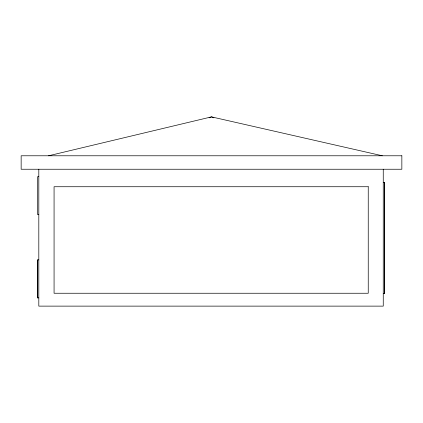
<?xml version="1.0" encoding="UTF-8"?>
<svg xmlns="http://www.w3.org/2000/svg" width="423" height="423" viewBox="0 0 423 423"><rect width="100%" height="100%" fill="white"/><g stroke="black" fill="none" stroke-linecap="round" stroke-linejoin="round"><path stroke-width="0.63" d="M209.062 117.853L211.5 116.875L382.329 155.78M48.56 155.78L211.5 116.875L213.948 117.848M38.81 176.65L37.626 176.65L37.626 214.651L38.81 214.651M383.254 182.466L384.644 182.466L384.644 293.573L383.254 293.573M38.81 259.886L37.525 259.886L37.525 297.887L38.81 297.887M384.523 182.466L384.523 293.573M383.254 169.242L383.254 306.125L38.81 306.125L38.81 169.242M37.663 259.886L37.663 297.887M401.85 155.78L21.15 155.78L21.15 169.242L401.85 169.242L401.85 155.78M368.243 186.733L54.07 186.733L54.07 293.25L368.243 293.25L368.243 186.733"/></g></svg>
